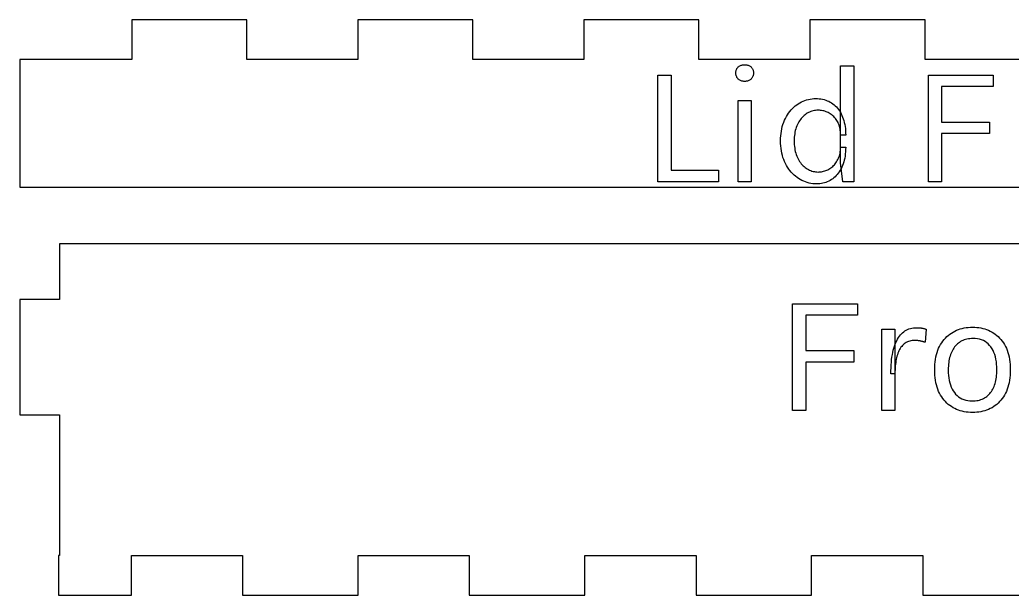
# Model space of a CAD drawing. Header units: millimetres. Extents: x 0 to 281, y 0 to 211.
# Drawn here: x 0 to 70, y 109.6 to 150.2 of the extents above; entities that cross this region are included whole.
import ezdxf

# ---------------------------------------------------------------- set-up
doc = ezdxf.new("R2010")
doc.units = ezdxf.units.MM
doc.layers.add('CUT', color=1, linetype='Continuous')
doc.layers.add('ENGRAVE', color=5, linetype='Continuous')

msp = doc.modelspace()

# ---------------------------------------------------------------- linework, layer by layer
at = {"layer": 'CUT'}
for p, q in [((16.028, 150.2), (7.901, 150.2)), ((7.901, 150.2), (7.901, 147.4)), ((16.028, 147.4), (16.028, 150.2)), ((31.981, 150.2), (23.854, 150.2)), ((23.854, 150.2), (23.854, 147.4)), ((31.981, 147.4), (31.981, 150.2)), ((47.934, 150.2), (39.807, 150.2)), ((39.807, 150.2), (39.807, 147.4)), ((47.934, 147.4), (47.934, 150.2)), ((63.887, 150.2), (55.76, 150.2)), ((55.76, 150.2), (55.76, 147.4)), ((63.887, 147.4), (63.887, 150.2)), ((7.901, 147.4), (0, 147.4)), ((0, 147.4), (0, 138.4)), ((23.854, 147.4), (16.028, 147.4)), ((39.807, 147.4), (31.981, 147.4)), ((55.76, 147.4), (47.934, 147.4)), ((71.713, 147.4), (63.887, 147.4)), ((0, 138.4), (135.6, 138.4)), ((132.8, 134.4), (2.8, 134.4)), ((2.8, 134.4), (2.8, 130.475)), ((2.8, 130.475), (0, 130.475)), ((0, 130.475), (0, 122.325)), ((0, 122.325), (2.8, 122.325)), ((2.8, 122.325), (2.8, 112.4)), ((2.8, 112.4), (2.725, 112.4)), ((2.725, 112.4), (2.725, 109.6)), ((7.875, 109.6), (7.875, 112.4)), ((7.875, 112.4), (15.725, 112.4)), ((15.725, 112.4), (15.725, 109.6)), ((23.875, 109.6), (23.875, 112.4)), ((23.875, 112.4), (31.725, 112.4)), ((31.725, 112.4), (31.725, 109.6)), ((39.875, 109.6), (39.875, 112.4)), ((39.875, 112.4), (47.725, 112.4)), ((47.725, 112.4), (47.725, 109.6)), ((55.875, 109.6), (55.875, 112.4)), ((55.875, 112.4), (63.725, 112.4)), ((63.725, 112.4), (63.725, 109.6)), ((2.725, 109.6), (7.875, 109.6)), ((15.725, 109.6), (23.875, 109.6)), ((31.725, 109.6), (39.875, 109.6)), ((47.725, 109.6), (55.875, 109.6)), ((63.725, 109.6), (71.875, 109.6))]:
    msp.add_line(p, q, dxfattribs=at)
at = {"layer": 'ENGRAVE'}
for p, q in [((50.535, 146.458), (50.537, 146.51)), ((50.537, 146.405), (50.535, 146.458)), ((50.535, 146.458), (50.535, 146.458)), ((50.537, 146.51), (50.542, 146.559)), ((50.542, 146.354), (50.537, 146.405)), ((50.542, 146.559), (50.55, 146.607)), ((50.55, 146.607), (50.562, 146.652)), ((50.562, 146.652), (50.577, 146.695)), ((50.577, 146.695), (50.595, 146.736)), ((50.595, 146.736), (50.617, 146.775)), ((50.617, 146.775), (50.643, 146.811)), ((50.643, 146.811), (50.671, 146.846)), ((50.671, 146.846), (50.702, 146.878)), ((50.702, 146.878), (50.737, 146.908)), ((50.737, 146.908), (50.774, 146.934)), ((50.774, 146.934), (50.814, 146.958)), ((50.814, 146.958), (50.856, 146.978)), ((50.856, 146.978), (50.9, 146.995)), ((50.9, 146.995), (50.947, 147.009)), ((50.947, 147.009), (50.996, 147.02)), ((50.996, 147.02), (51.047, 147.028)), ((51.047, 147.028), (51.101, 147.032)), ((51.101, 147.032), (51.157, 147.034)), ((51.157, 147.034), (51.157, 147.034)), ((51.157, 147.034), (51.213, 147.032)), ((51.213, 147.032), (51.267, 147.028)), ((51.267, 147.028), (51.319, 147.02)), ((51.319, 147.02), (51.367, 147.009)), ((51.367, 147.009), (51.414, 146.995)), ((51.414, 146.995), (51.458, 146.978)), ((51.458, 146.978), (51.5, 146.958)), ((51.5, 146.958), (51.54, 146.934)), ((51.54, 146.934), (51.577, 146.908)), ((51.577, 146.908), (51.612, 146.878)), ((51.612, 146.878), (51.644, 146.846)), ((51.644, 146.846), (51.672, 146.811)), ((51.672, 146.811), (51.698, 146.775)), ((51.698, 146.775), (51.719, 146.736)), ((51.719, 146.736), (51.737, 146.695)), ((51.737, 146.695), (51.752, 146.652)), ((51.752, 146.652), (51.764, 146.607)), ((51.764, 146.607), (51.772, 146.559)), ((51.772, 146.559), (51.777, 146.51)), ((51.777, 146.405), (51.772, 146.354)), ((51.777, 146.51), (51.779, 146.458)), ((51.779, 146.458), (51.777, 146.405)), ((51.779, 146.458), (51.779, 146.458)), ((57.929, 140.11), (57.929, 146.95)), ((57.929, 146.95), (58.862, 146.95)), ((58.862, 146.95), (58.862, 138.766)), ((45.037, 146.302), (45.97, 146.302)), ((45.037, 138.766), (45.037, 146.302)), ((45.037, 146.302), (45.037, 146.302)), ((45.97, 146.302), (45.97, 139.582)), ((50.55, 146.305), (50.542, 146.354)), ((50.562, 146.259), (50.55, 146.305)), ((50.577, 146.214), (50.562, 146.259)), ((50.595, 146.172), (50.577, 146.214)), ((50.617, 146.131), (50.595, 146.172)), ((50.643, 146.093), (50.617, 146.131)), ((50.671, 146.057), (50.643, 146.093)), ((50.702, 146.023), (50.671, 146.057)), ((50.737, 145.992), (50.702, 146.023)), ((50.774, 145.964), (50.737, 145.992)), ((50.814, 145.939), (50.774, 145.964)), ((50.856, 145.917), (50.814, 145.939)), ((50.9, 145.899), (50.856, 145.917)), ((50.947, 145.884), (50.9, 145.899)), ((50.996, 145.873), (50.947, 145.884)), ((51.047, 145.865), (50.996, 145.873)), ((51.101, 145.86), (51.047, 145.865)), ((51.157, 145.858), (51.101, 145.86)), ((51.213, 145.86), (51.157, 145.858)), ((51.157, 145.858), (51.157, 145.858)), ((51.157, 145.858), (51.157, 145.858)), ((51.267, 145.865), (51.213, 145.86)), ((51.319, 145.873), (51.267, 145.865)), ((51.367, 145.884), (51.319, 145.873)), ((51.414, 145.899), (51.367, 145.884)), ((51.458, 145.917), (51.414, 145.899)), ((51.5, 145.939), (51.458, 145.917)), ((51.54, 145.964), (51.5, 145.939)), ((51.577, 145.992), (51.54, 145.964)), ((51.612, 146.023), (51.577, 145.992)), ((51.644, 146.057), (51.612, 146.023)), ((51.672, 146.093), (51.644, 146.057)), ((51.698, 146.131), (51.672, 146.093)), ((51.719, 146.172), (51.698, 146.131)), ((51.737, 146.214), (51.719, 146.172)), ((51.752, 146.259), (51.737, 146.214)), ((51.764, 146.305), (51.752, 146.259)), ((51.772, 146.354), (51.764, 146.305)), ((64.127, 138.766), (64.127, 146.302)), ((64.127, 146.302), (68.697, 146.302)), ((68.697, 146.302), (68.697, 145.498)), ((68.697, 145.498), (65.06, 145.498)), ((65.06, 145.498), (65.06, 142.99)), ((50.69, 138.766), (50.69, 144.514)), ((50.69, 144.514), (51.624, 144.514)), ((51.624, 144.514), (51.624, 138.766)), ((54.83, 144.207), (54.941, 144.283)), ((54.941, 144.283), (55.056, 144.352)), ((55.056, 144.352), (55.171, 144.414)), ((55.171, 144.414), (55.29, 144.468)), ((55.29, 144.468), (55.411, 144.515)), ((55.411, 144.515), (55.534, 144.555)), ((55.534, 144.555), (55.659, 144.588)), ((55.659, 144.588), (55.786, 144.613)), ((55.786, 144.613), (55.916, 144.631)), ((55.916, 144.631), (56.049, 144.642)), ((56.049, 144.642), (56.182, 144.646)), ((56.182, 144.646), (56.182, 144.646)), ((56.182, 144.646), (56.306, 144.643)), ((56.306, 144.643), (56.428, 144.634)), ((56.428, 144.634), (56.545, 144.618)), ((56.545, 144.618), (56.661, 144.597)), ((56.661, 144.597), (56.773, 144.569)), ((56.773, 144.569), (56.881, 144.536)), ((56.881, 144.536), (56.987, 144.496)), ((56.987, 144.496), (57.09, 144.45)), ((57.09, 144.45), (57.189, 144.398)), ((57.189, 144.398), (57.286, 144.34)), ((57.286, 144.34), (57.379, 144.276)), ((54.18, 143.504), (54.259, 143.623)), ((54.259, 143.623), (54.344, 143.736)), ((54.344, 143.736), (54.431, 143.843)), ((54.431, 143.843), (54.524, 143.943)), ((54.524, 143.943), (54.622, 144.037)), ((54.622, 144.037), (54.724, 144.125)), ((54.724, 144.125), (54.83, 144.207)), ((55.575, 143.607), (55.497, 143.557)), ((55.655, 143.651), (55.575, 143.607)), ((55.736, 143.69), (55.655, 143.651)), ((55.819, 143.724), (55.736, 143.69)), ((55.903, 143.753), (55.819, 143.724)), ((55.99, 143.776), (55.903, 143.753)), ((56.077, 143.795), (55.99, 143.776)), ((56.166, 143.808), (56.077, 143.795)), ((56.257, 143.815), (56.166, 143.808)), ((56.35, 143.818), (56.257, 143.815)), ((56.432, 143.816), (56.35, 143.818)), ((56.35, 143.818), (56.35, 143.818)), ((56.512, 143.81), (56.432, 143.816)), ((56.593, 143.8), (56.512, 143.81)), ((56.672, 143.786), (56.593, 143.8)), ((56.749, 143.768), (56.672, 143.786)), ((56.825, 143.746), (56.749, 143.768)), ((56.901, 143.72), (56.825, 143.746)), ((56.976, 143.689), (56.901, 143.72)), ((57.049, 143.655), (56.976, 143.689)), ((57.121, 143.617), (57.049, 143.655)), ((57.192, 143.575), (57.121, 143.617)), ((57.379, 144.276), (57.467, 144.207)), ((57.467, 144.207), (57.552, 144.132)), ((57.552, 144.132), (57.633, 144.052)), ((57.633, 144.052), (57.709, 143.966)), ((57.709, 143.966), (57.781, 143.876)), ((57.781, 143.876), (57.847, 143.779)), ((57.847, 143.779), (57.911, 143.678)), ((57.911, 143.678), (57.97, 143.571)), ((53.861, 142.823), (53.912, 142.969)), ((53.912, 142.969), (53.97, 143.111)), ((53.97, 143.111), (54.035, 143.248)), ((54.035, 143.248), (54.105, 143.379)), ((54.105, 143.379), (54.18, 143.504)), ((54.929, 142.907), (54.881, 142.813)), ((54.98, 142.997), (54.929, 142.907)), ((55.034, 143.083), (54.98, 142.997)), ((55.09, 143.164), (55.034, 143.083)), ((55.15, 143.24), (55.09, 143.164)), ((55.213, 143.313), (55.15, 143.24)), ((55.28, 143.38), (55.213, 143.313)), ((55.349, 143.444), (55.28, 143.38)), ((55.422, 143.503), (55.349, 143.444)), ((55.497, 143.557), (55.422, 143.503)), ((57.26, 143.529), (57.192, 143.575)), ((57.325, 143.479), (57.26, 143.529)), ((57.387, 143.426), (57.325, 143.479)), ((57.447, 143.369), (57.387, 143.426)), ((57.503, 143.308), (57.447, 143.369)), ((57.558, 143.243), (57.503, 143.308)), ((57.61, 143.174), (57.558, 143.243)), ((57.659, 143.102), (57.61, 143.174)), ((57.705, 143.026), (57.659, 143.102)), ((57.748, 142.946), (57.705, 143.026)), ((57.786, 142.863), (57.748, 142.946)), ((57.97, 143.571), (58.025, 143.458)), ((58.025, 143.458), (58.075, 143.34)), ((58.075, 143.34), (58.12, 143.218)), ((58.12, 143.218), (58.159, 143.091)), ((58.159, 143.091), (58.193, 142.959)), ((58.193, 142.959), (58.222, 142.822)), ((65.06, 142.99), (68.446, 142.99)), ((68.446, 142.99), (68.446, 142.186)), ((53.708, 142.015), (53.725, 142.187)), ((53.725, 142.187), (53.748, 142.353)), ((53.748, 142.353), (53.779, 142.514)), ((53.779, 142.514), (53.816, 142.671)), ((53.816, 142.671), (53.861, 142.823)), ((54.709, 142.283), (54.688, 142.165)), ((54.734, 142.396), (54.709, 142.283)), ((54.763, 142.506), (54.734, 142.396)), ((54.798, 142.612), (54.763, 142.506)), ((54.837, 142.715), (54.798, 142.612)), ((54.881, 142.813), (54.837, 142.715)), ((57.819, 142.776), (57.786, 142.863)), ((57.848, 142.685), (57.819, 142.776)), ((57.873, 142.591), (57.848, 142.685)), ((57.893, 142.493), (57.873, 142.591)), ((57.909, 142.392), (57.893, 142.493)), ((57.92, 142.287), (57.909, 142.392)), ((57.927, 142.178), (57.92, 142.287)), ((57.929, 142.066), (57.927, 142.178)), ((58.222, 142.822), (58.246, 142.68)), ((58.246, 142.68), (58.264, 142.534)), ((58.264, 142.534), (58.277, 142.383)), ((58.277, 142.383), (58.285, 142.227)), ((58.285, 142.227), (58.288, 142.066)), ((68.446, 142.186), (65.06, 142.186)), ((65.06, 142.186), (65.06, 138.766)), ((53.694, 141.658), (53.697, 141.839)), ((53.697, 141.476), (53.694, 141.658)), ((53.694, 141.658), (53.694, 141.658)), ((53.697, 141.839), (53.708, 142.015)), ((54.653, 141.791), (54.651, 141.658)), ((54.651, 141.658), (54.651, 141.658)), ((54.651, 141.658), (54.653, 141.523)), ((54.66, 141.919), (54.653, 141.791)), ((54.653, 141.523), (54.66, 141.392)), ((54.672, 142.044), (54.66, 141.919)), ((54.688, 142.165), (54.672, 142.044)), ((58.288, 142.066), (57.929, 142.066)), ((58.288, 142.066), (58.288, 142.066)), ((53.708, 141.298), (53.697, 141.476)), ((53.725, 141.125), (53.708, 141.298)), ((53.749, 140.958), (53.725, 141.125)), ((53.78, 140.795), (53.749, 140.958)), ((53.818, 140.637), (53.78, 140.795)), ((54.66, 141.392), (54.672, 141.265)), ((54.672, 141.265), (54.688, 141.142)), ((54.688, 141.142), (54.709, 141.022)), ((54.709, 141.022), (54.734, 140.906)), ((54.734, 140.906), (54.763, 140.794)), ((54.763, 140.794), (54.798, 140.686)), ((57.87, 140.697), (57.892, 140.794)), ((57.892, 140.794), (57.908, 140.894)), ((57.908, 140.894), (57.92, 140.997)), ((57.92, 140.997), (57.927, 141.104)), ((57.927, 141.104), (57.929, 141.214)), ((57.929, 141.214), (57.929, 141.214)), ((57.929, 141.214), (58.288, 141.214)), ((58.277, 140.891), (58.263, 140.737)), ((58.285, 141.05), (58.277, 140.891)), ((58.288, 141.214), (58.285, 141.05)), ((53.864, 140.483), (53.818, 140.637)), ((53.916, 140.335), (53.864, 140.483)), ((53.975, 140.192), (53.916, 140.335)), ((54.041, 140.053), (53.975, 140.192)), ((54.798, 140.686), (54.837, 140.582)), ((54.837, 140.582), (54.881, 140.482)), ((54.881, 140.482), (54.929, 140.386)), ((54.929, 140.386), (54.98, 140.294)), ((54.98, 140.294), (55.034, 140.207)), ((55.034, 140.207), (55.09, 140.125)), ((55.09, 140.125), (55.15, 140.047)), ((57.544, 140.044), (57.597, 140.113)), ((57.597, 140.113), (57.648, 140.186)), ((57.648, 140.186), (57.696, 140.263)), ((57.696, 140.263), (57.74, 140.343)), ((57.74, 140.343), (57.78, 140.427)), ((57.78, 140.427), (57.814, 140.514)), ((57.814, 140.514), (57.845, 140.604)), ((57.845, 140.604), (57.87, 140.697)), ((58.085, 138.766), (57.929, 140.11)), ((58.154, 140.171), (58.114, 140.043)), ((58.19, 140.305), (58.154, 140.171)), ((58.22, 140.444), (58.19, 140.305)), ((58.244, 140.588), (58.22, 140.444)), ((58.263, 140.737), (58.244, 140.588)), ((45.97, 139.582), (49.321, 139.582)), ((49.321, 139.582), (49.321, 138.766)), ((54.112, 139.92), (54.041, 140.053)), ((54.189, 139.793), (54.112, 139.92)), ((54.27, 139.672), (54.189, 139.793)), ((54.356, 139.557), (54.27, 139.672)), ((54.446, 139.448), (54.356, 139.557)), ((54.541, 139.346), (54.446, 139.448)), ((55.15, 140.047), (55.213, 139.974)), ((55.213, 139.974), (55.28, 139.905)), ((55.28, 139.905), (55.349, 139.841)), ((55.349, 139.841), (55.422, 139.781)), ((55.422, 139.781), (55.497, 139.726)), ((55.497, 139.726), (55.575, 139.676)), ((55.575, 139.676), (55.655, 139.631)), ((55.655, 139.631), (55.736, 139.591)), ((55.736, 139.591), (55.819, 139.557)), ((55.819, 139.557), (55.903, 139.528)), ((55.903, 139.528), (55.99, 139.504)), ((55.99, 139.504), (56.077, 139.486)), ((56.077, 139.486), (56.166, 139.473)), ((56.166, 139.473), (56.257, 139.465)), ((56.257, 139.465), (56.35, 139.462)), ((56.35, 139.462), (56.428, 139.464)), ((56.35, 139.462), (56.35, 139.462)), ((56.428, 139.464), (56.504, 139.47)), ((56.504, 139.47), (56.581, 139.48)), ((56.581, 139.48), (56.657, 139.495)), ((56.657, 139.495), (56.732, 139.513)), ((56.732, 139.513), (56.806, 139.535)), ((56.806, 139.535), (56.881, 139.562)), ((56.881, 139.562), (56.955, 139.593)), ((56.955, 139.593), (57.028, 139.627)), ((57.028, 139.627), (57.101, 139.666)), ((57.101, 139.666), (57.171, 139.709)), ((57.171, 139.709), (57.24, 139.755)), ((57.24, 139.755), (57.306, 139.805)), ((57.306, 139.805), (57.37, 139.859)), ((57.37, 139.859), (57.431, 139.917)), ((57.431, 139.917), (57.488, 139.979)), ((57.488, 139.979), (57.544, 140.044)), ((57.768, 139.382), (57.696, 139.292)), ((57.835, 139.479), (57.768, 139.382)), ((57.899, 139.581), (57.835, 139.479)), ((57.959, 139.688), (57.899, 139.581)), ((58.016, 139.801), (57.959, 139.688)), ((58.068, 139.919), (58.016, 139.801)), ((58.114, 140.043), (58.068, 139.919)), ((49.321, 138.766), (45.037, 138.766)), ((51.624, 138.766), (50.69, 138.766)), ((51.624, 138.766), (51.624, 138.766)), ((54.641, 139.25), (54.541, 139.346)), ((54.746, 139.159), (54.641, 139.25)), ((54.854, 139.075), (54.746, 139.159)), ((54.968, 138.997), (54.854, 139.075)), ((55.086, 138.926), (54.968, 138.997)), ((55.204, 138.862), (55.086, 138.926)), ((55.326, 138.806), (55.204, 138.862)), ((55.45, 138.757), (55.326, 138.806)), ((55.577, 138.716), (55.45, 138.757)), ((55.705, 138.682), (55.577, 138.716)), ((55.836, 138.656), (55.705, 138.682)), ((56.788, 138.697), (56.684, 138.67)), ((56.891, 138.73), (56.788, 138.697)), ((56.992, 138.769), (56.891, 138.73)), ((57.091, 138.814), (56.992, 138.769)), ((57.186, 138.865), (57.091, 138.814)), ((57.28, 138.922), (57.186, 138.865)), ((57.371, 138.985), (57.28, 138.922)), ((57.458, 139.053), (57.371, 138.985)), ((57.541, 139.127), (57.458, 139.053)), ((57.62, 139.207), (57.541, 139.127)), ((57.696, 139.292), (57.62, 139.207)), ((58.862, 138.766), (58.085, 138.766)), ((58.862, 138.766), (58.862, 138.766)), ((65.06, 138.766), (64.127, 138.766)), ((65.06, 138.766), (65.06, 138.766)), ((55.969, 138.637), (55.836, 138.656)), ((56.105, 138.626), (55.969, 138.637)), ((56.242, 138.622), (56.105, 138.626)), ((56.356, 138.625), (56.242, 138.622)), ((56.242, 138.622), (56.242, 138.622)), ((56.242, 138.622), (56.242, 138.622)), ((56.467, 138.634), (56.356, 138.625)), ((56.577, 138.649), (56.467, 138.634)), ((56.684, 138.67), (56.577, 138.649)), ((54.543, 122.632), (54.543, 130.168)), ((54.543, 130.168), (59.127, 130.168)), ((59.127, 130.168), (59.127, 129.364)), ((59.127, 129.364), (55.479, 129.364)), ((55.479, 129.364), (55.479, 126.856)), ((60.831, 122.632), (60.831, 128.38)), ((60.831, 128.38), (61.767, 128.38)), ((61.767, 128.38), (61.767, 122.632)), ((62.304, 128.119), (62.387, 128.187)), ((62.387, 128.187), (62.473, 128.248)), ((62.473, 128.248), (62.563, 128.301)), ((62.563, 128.301), (62.656, 128.347)), ((62.656, 128.347), (62.753, 128.387)), ((62.753, 128.387), (62.854, 128.419)), ((62.854, 128.419), (62.958, 128.444)), ((62.958, 128.444), (63.065, 128.462)), ((63.065, 128.462), (63.176, 128.472)), ((63.176, 128.472), (63.291, 128.476)), ((63.291, 128.476), (63.291, 128.476)), ((63.291, 128.476), (63.329, 128.476)), ((63.329, 128.476), (63.366, 128.475)), ((63.366, 128.475), (63.403, 128.474)), ((63.403, 128.474), (63.439, 128.472)), ((63.439, 128.472), (63.475, 128.469)), ((63.475, 128.469), (63.51, 128.466)), ((63.51, 128.466), (63.544, 128.463)), ((63.544, 128.463), (63.577, 128.459)), ((63.577, 128.459), (63.61, 128.454)), ((63.61, 128.454), (63.642, 128.449)), ((63.642, 128.449), (63.674, 128.443)), ((63.674, 128.443), (63.706, 128.437)), ((63.706, 128.437), (63.738, 128.43)), ((63.738, 128.43), (63.77, 128.423)), ((63.77, 128.423), (63.802, 128.415)), ((63.802, 128.415), (63.834, 128.407)), ((63.834, 128.407), (63.866, 128.398)), ((63.866, 128.398), (63.898, 128.389)), ((63.898, 128.389), (63.931, 128.379)), ((63.963, 128.368), (63.903, 127.444)), ((63.931, 128.379), (63.963, 128.368)), ((63.963, 128.368), (63.963, 128.368)), ((65.75, 128.098), (65.868, 128.17)), ((65.868, 128.17), (65.99, 128.235)), ((65.99, 128.235), (66.116, 128.293)), ((66.116, 128.293), (66.245, 128.344)), ((66.245, 128.344), (66.378, 128.389)), ((66.378, 128.389), (66.514, 128.426)), ((66.514, 128.426), (66.653, 128.457)), ((66.653, 128.457), (66.796, 128.481)), ((66.796, 128.481), (66.942, 128.498)), ((66.942, 128.498), (67.092, 128.509)), ((67.092, 128.509), (67.245, 128.512)), ((67.245, 128.512), (67.245, 128.512)), ((67.245, 128.512), (67.397, 128.509)), ((67.397, 128.509), (67.546, 128.498)), ((67.546, 128.498), (67.691, 128.481)), ((67.691, 128.481), (67.833, 128.457)), ((67.833, 128.457), (67.972, 128.426)), ((67.972, 128.426), (68.107, 128.389)), ((68.107, 128.389), (68.239, 128.344)), ((68.239, 128.344), (68.368, 128.293)), ((68.368, 128.293), (68.494, 128.235)), ((68.494, 128.235), (68.616, 128.17)), ((68.616, 128.17), (68.734, 128.098)), ((61.833, 127.44), (61.888, 127.559)), ((61.888, 127.559), (61.948, 127.67)), ((61.948, 127.67), (62.011, 127.775)), ((62.011, 127.775), (62.079, 127.872)), ((62.079, 127.872), (62.15, 127.962)), ((62.15, 127.962), (62.225, 128.044)), ((62.225, 128.044), (62.304, 128.119)), ((62.642, 127.471), (62.566, 127.433)), ((62.722, 127.503), (62.642, 127.471)), ((62.807, 127.529), (62.722, 127.503)), ((62.895, 127.55), (62.807, 127.529)), ((62.987, 127.564), (62.895, 127.55)), ((63.083, 127.573), (62.987, 127.564)), ((63.183, 127.576), (63.083, 127.573)), ((63.215, 127.576), (63.183, 127.576)), ((63.183, 127.576), (63.183, 127.576)), ((63.247, 127.574), (63.215, 127.576)), ((63.28, 127.572), (63.247, 127.574)), ((63.315, 127.57), (63.28, 127.572)), ((63.35, 127.566), (63.315, 127.57)), ((63.385, 127.562), (63.35, 127.566)), ((63.422, 127.557), (63.385, 127.562)), ((63.459, 127.551), (63.422, 127.557)), ((63.498, 127.544), (63.459, 127.551)), ((63.537, 127.537), (63.498, 127.544)), ((63.576, 127.529), (63.537, 127.537)), ((63.615, 127.521), (63.576, 127.529)), ((63.653, 127.512), (63.615, 127.521)), ((63.691, 127.503), (63.653, 127.512)), ((63.727, 127.494), (63.691, 127.503)), ((63.764, 127.485), (63.727, 127.494)), ((63.799, 127.475), (63.764, 127.485)), ((63.835, 127.465), (63.799, 127.475)), ((65.066, 127.414), (65.149, 127.531)), ((65.149, 127.531), (65.236, 127.642)), ((65.236, 127.642), (65.329, 127.746)), ((65.329, 127.746), (65.426, 127.844)), ((65.426, 127.844), (65.529, 127.935)), ((65.529, 127.935), (65.637, 128.02)), ((65.637, 128.02), (65.75, 128.098)), ((66.397, 127.492), (66.318, 127.441)), ((66.48, 127.537), (66.397, 127.492)), ((66.566, 127.577), (66.48, 127.537)), ((66.656, 127.612), (66.566, 127.577)), ((66.749, 127.641), (66.656, 127.612)), ((66.846, 127.665), (66.749, 127.641)), ((66.947, 127.684), (66.846, 127.665)), ((67.05, 127.697), (66.947, 127.684)), ((67.158, 127.705), (67.05, 127.697)), ((67.269, 127.708), (67.158, 127.705)), ((67.433, 127.702), (67.269, 127.708)), ((67.269, 127.708), (67.269, 127.708)), ((67.588, 127.684), (67.433, 127.702)), ((67.736, 127.655), (67.588, 127.684)), ((67.875, 127.613), (67.736, 127.655)), ((68.006, 127.56), (67.875, 127.613)), ((68.128, 127.495), (68.006, 127.56)), ((68.242, 127.418), (68.128, 127.495)), ((68.734, 128.098), (68.847, 128.02)), ((68.847, 128.02), (68.955, 127.935)), ((68.955, 127.935), (69.057, 127.844)), ((69.057, 127.844), (69.155, 127.746)), ((69.155, 127.746), (69.247, 127.642)), ((69.247, 127.642), (69.334, 127.531)), ((69.334, 127.531), (69.416, 127.414)), ((55.479, 126.856), (58.875, 126.856)), ((58.875, 126.856), (58.875, 126.052)), ((61.613, 126.735), (61.649, 126.891)), ((61.649, 126.891), (61.689, 127.039)), ((61.689, 127.039), (61.733, 127.18)), ((61.733, 127.18), (61.781, 127.314)), ((61.781, 127.314), (61.833, 127.44)), ((62.048, 126.85), (62.008, 126.761)), ((62.092, 126.935), (62.048, 126.85)), ((62.139, 127.014), (62.092, 126.935)), ((62.189, 127.089), (62.139, 127.014)), ((62.243, 127.159), (62.189, 127.089)), ((62.3, 127.224), (62.243, 127.159)), ((62.361, 127.285), (62.3, 127.224)), ((62.425, 127.34), (62.361, 127.285)), ((62.494, 127.39), (62.425, 127.34)), ((62.566, 127.433), (62.494, 127.39)), ((63.869, 127.455), (63.835, 127.465)), ((63.903, 127.444), (63.869, 127.455)), ((64.74, 126.729), (64.792, 126.879)), ((64.792, 126.879), (64.851, 127.022)), ((64.851, 127.022), (64.917, 127.159)), ((64.917, 127.159), (64.989, 127.29)), ((64.989, 127.29), (65.066, 127.414)), ((65.772, 126.776), (65.73, 126.679)), ((65.818, 126.868), (65.772, 126.776)), ((65.867, 126.955), (65.818, 126.868)), ((65.921, 127.039), (65.867, 126.955)), ((65.977, 127.117), (65.921, 127.039)), ((66.038, 127.191), (65.977, 127.117)), ((66.103, 127.26), (66.038, 127.191)), ((66.171, 127.325), (66.103, 127.26)), ((66.242, 127.385), (66.171, 127.325)), ((66.318, 127.441), (66.242, 127.385)), ((68.348, 127.33), (68.242, 127.418)), ((68.446, 127.229), (68.348, 127.33)), ((68.535, 127.117), (68.446, 127.229)), ((68.616, 126.994), (68.535, 127.117)), ((68.688, 126.863), (68.616, 126.994)), ((68.752, 126.723), (68.688, 126.863)), ((69.416, 127.414), (69.492, 127.29)), ((69.492, 127.29), (69.564, 127.159)), ((69.564, 127.159), (69.63, 127.022)), ((69.63, 127.022), (69.688, 126.879)), ((69.688, 126.879), (69.74, 126.729)), ((61.513, 126.039), (61.531, 126.224)), ((61.531, 126.224), (61.555, 126.402)), ((61.555, 126.402), (61.582, 126.572)), ((61.582, 126.572), (61.613, 126.735)), ((61.836, 126.132), (61.818, 126.014)), ((61.857, 126.247), (61.836, 126.132)), ((61.881, 126.359), (61.857, 126.247)), ((61.908, 126.466), (61.881, 126.359)), ((61.938, 126.569), (61.908, 126.466)), ((61.971, 126.668), (61.938, 126.569)), ((62.008, 126.761), (61.971, 126.668)), ((64.6, 126.065), (64.625, 126.241)), ((64.625, 126.241), (64.656, 126.41)), ((64.656, 126.41), (64.694, 126.572)), ((64.694, 126.572), (64.74, 126.729)), ((65.579, 126.137), (65.561, 126.017)), ((65.601, 126.253), (65.579, 126.137)), ((65.627, 126.365), (65.601, 126.253)), ((65.658, 126.473), (65.627, 126.365)), ((65.692, 126.578), (65.658, 126.473)), ((65.73, 126.679), (65.692, 126.578)), ((68.808, 126.575), (68.752, 126.723)), ((68.855, 126.417), (68.808, 126.575)), ((68.893, 126.251), (68.855, 126.417)), ((68.923, 126.076), (68.893, 126.251)), ((68.944, 125.893), (68.923, 126.076)), ((69.74, 126.729), (69.785, 126.572)), ((69.785, 126.572), (69.823, 126.41)), ((69.823, 126.41), (69.854, 126.241)), ((69.854, 126.241), (69.878, 126.065)), ((58.875, 126.052), (55.479, 126.052)), ((55.479, 126.052), (55.479, 122.632)), ((61.479, 125.224), (61.481, 125.439)), ((61.481, 125.439), (61.487, 125.646)), ((61.487, 125.646), (61.498, 125.846)), ((61.498, 125.846), (61.513, 126.039)), ((61.773, 125.502), (61.768, 125.365)), ((61.78, 125.636), (61.773, 125.502)), ((61.79, 125.765), (61.78, 125.636)), ((61.802, 125.892), (61.79, 125.765)), ((61.818, 126.014), (61.802, 125.892)), ((64.569, 125.5), (64.572, 125.695)), ((64.572, 125.306), (64.569, 125.5)), ((64.569, 125.5), (64.569, 125.5)), ((64.572, 125.695), (64.583, 125.883)), ((64.583, 125.883), (64.6, 126.065)), ((65.531, 125.635), (65.529, 125.5)), ((65.529, 125.5), (65.529, 125.5)), ((65.529, 125.5), (65.533, 125.301)), ((65.537, 125.766), (65.531, 125.635)), ((65.547, 125.893), (65.537, 125.766)), ((65.561, 126.017), (65.547, 125.893)), ((68.957, 125.701), (68.944, 125.893)), ((68.961, 125.5), (68.957, 125.701)), ((68.959, 125.366), (68.961, 125.5)), ((68.961, 125.5), (68.961, 125.5)), ((69.878, 126.065), (69.895, 125.883)), ((69.895, 125.883), (69.906, 125.695)), ((69.906, 125.695), (69.909, 125.5)), ((69.909, 125.5), (69.906, 125.306)), ((69.909, 125.5), (69.909, 125.5)), ((61.767, 125.224), (61.479, 125.224)), ((61.768, 125.365), (61.767, 125.224)), ((61.767, 125.224), (61.767, 125.224)), ((61.767, 125.224), (61.767, 125.224)), ((64.583, 125.119), (64.572, 125.306)), ((64.6, 124.938), (64.583, 125.119)), ((64.625, 124.763), (64.6, 124.938)), ((64.656, 124.594), (64.625, 124.763)), ((65.533, 125.301), (65.546, 125.111)), ((65.546, 125.111), (65.568, 124.93)), ((65.568, 124.93), (65.598, 124.756)), ((65.598, 124.756), (65.636, 124.592)), ((68.863, 124.642), (68.889, 124.753)), ((68.889, 124.753), (68.911, 124.869)), ((68.911, 124.869), (68.929, 124.987)), ((68.929, 124.987), (68.943, 125.11)), ((68.943, 125.11), (68.953, 125.236)), ((68.953, 125.236), (68.959, 125.366)), ((69.854, 124.763), (69.823, 124.594)), ((69.878, 124.938), (69.854, 124.763)), ((69.895, 125.119), (69.878, 124.938)), ((69.906, 125.306), (69.895, 125.119)), ((64.694, 124.432), (64.656, 124.594)), ((64.74, 124.275), (64.694, 124.432)), ((64.792, 124.125), (64.74, 124.275)), ((64.851, 123.982), (64.792, 124.125)), ((64.917, 123.844), (64.851, 123.982)), ((65.636, 124.592), (65.683, 124.435)), ((65.683, 124.435), (65.739, 124.288)), ((65.739, 124.288), (65.804, 124.148)), ((65.804, 124.148), (65.876, 124.017)), ((65.876, 124.017), (65.958, 123.895)), ((68.512, 123.894), (68.569, 123.972)), ((68.569, 123.972), (68.622, 124.055)), ((68.622, 124.055), (68.672, 124.142)), ((68.672, 124.142), (68.718, 124.234)), ((68.718, 124.234), (68.76, 124.33)), ((68.76, 124.33), (68.798, 124.43)), ((68.798, 124.43), (68.832, 124.534)), ((68.832, 124.534), (68.863, 124.642)), ((69.63, 123.982), (69.564, 123.844)), ((69.688, 124.125), (69.63, 123.982)), ((69.74, 124.275), (69.688, 124.125)), ((69.785, 124.432), (69.74, 124.275)), ((69.823, 124.594), (69.785, 124.432)), ((64.989, 123.713), (64.917, 123.844)), ((65.066, 123.588), (64.989, 123.713)), ((65.149, 123.47), (65.066, 123.588)), ((65.236, 123.359), (65.149, 123.47)), ((65.329, 123.255), (65.236, 123.359)), ((65.958, 123.895), (66.048, 123.783)), ((66.048, 123.783), (66.146, 123.682)), ((66.146, 123.682), (66.252, 123.594)), ((66.252, 123.594), (66.366, 123.517)), ((66.366, 123.517), (66.488, 123.452)), ((66.488, 123.452), (66.619, 123.399)), ((66.619, 123.399), (66.757, 123.357)), ((66.757, 123.357), (66.904, 123.328)), ((66.904, 123.328), (67.058, 123.31)), ((67.058, 123.31), (67.221, 123.304)), ((67.221, 123.304), (67.331, 123.307)), ((67.221, 123.304), (67.221, 123.304)), ((67.221, 123.304), (67.221, 123.304)), ((67.331, 123.307), (67.437, 123.315)), ((67.437, 123.315), (67.541, 123.328)), ((67.541, 123.328), (67.641, 123.347)), ((67.641, 123.347), (67.737, 123.371)), ((67.737, 123.371), (67.83, 123.4)), ((67.83, 123.4), (67.92, 123.435)), ((67.92, 123.435), (68.006, 123.475)), ((68.006, 123.475), (68.089, 123.52)), ((68.089, 123.52), (68.169, 123.571)), ((68.169, 123.571), (68.245, 123.627)), ((68.245, 123.627), (68.317, 123.687)), ((68.317, 123.687), (68.386, 123.751)), ((68.386, 123.751), (68.451, 123.821)), ((68.451, 123.821), (68.512, 123.894)), ((69.247, 123.359), (69.155, 123.255)), ((69.334, 123.47), (69.247, 123.359)), ((69.416, 123.588), (69.334, 123.47)), ((69.492, 123.713), (69.416, 123.588)), ((69.564, 123.844), (69.492, 123.713)), ((55.479, 122.632), (54.543, 122.632)), ((55.479, 122.632), (55.479, 122.632)), ((61.767, 122.632), (60.831, 122.632)), ((61.767, 122.632), (61.767, 122.632)), ((65.426, 123.156), (65.329, 123.255)), ((65.529, 123.065), (65.426, 123.156)), ((65.637, 122.98), (65.529, 123.065)), ((65.75, 122.902), (65.637, 122.98)), ((65.868, 122.83), (65.75, 122.902)), ((65.99, 122.765), (65.868, 122.83)), ((66.116, 122.707), (65.99, 122.765)), ((66.245, 122.656), (66.116, 122.707)), ((66.378, 122.611), (66.245, 122.656)), ((66.514, 122.574), (66.378, 122.611)), ((66.653, 122.543), (66.514, 122.574)), ((67.972, 122.574), (67.833, 122.543)), ((68.107, 122.611), (67.972, 122.574)), ((68.239, 122.656), (68.107, 122.611)), ((68.368, 122.707), (68.239, 122.656)), ((68.494, 122.765), (68.368, 122.707)), ((68.616, 122.83), (68.494, 122.765)), ((68.734, 122.902), (68.616, 122.83)), ((68.847, 122.98), (68.734, 122.902)), ((68.955, 123.065), (68.847, 122.98)), ((69.057, 123.156), (68.955, 123.065)), ((69.155, 123.255), (69.057, 123.156)), ((66.796, 122.519), (66.653, 122.543)), ((66.942, 122.502), (66.796, 122.519)), ((67.092, 122.491), (66.942, 122.502)), ((67.245, 122.488), (67.092, 122.491)), ((67.397, 122.491), (67.245, 122.488)), ((67.245, 122.488), (67.245, 122.488)), ((67.245, 122.488), (67.245, 122.488)), ((67.546, 122.502), (67.397, 122.491)), ((67.691, 122.519), (67.546, 122.502)), ((67.833, 122.543), (67.691, 122.519))]:
    msp.add_line(p, q, dxfattribs=at)

doc.saveas('drawing.dxf')
